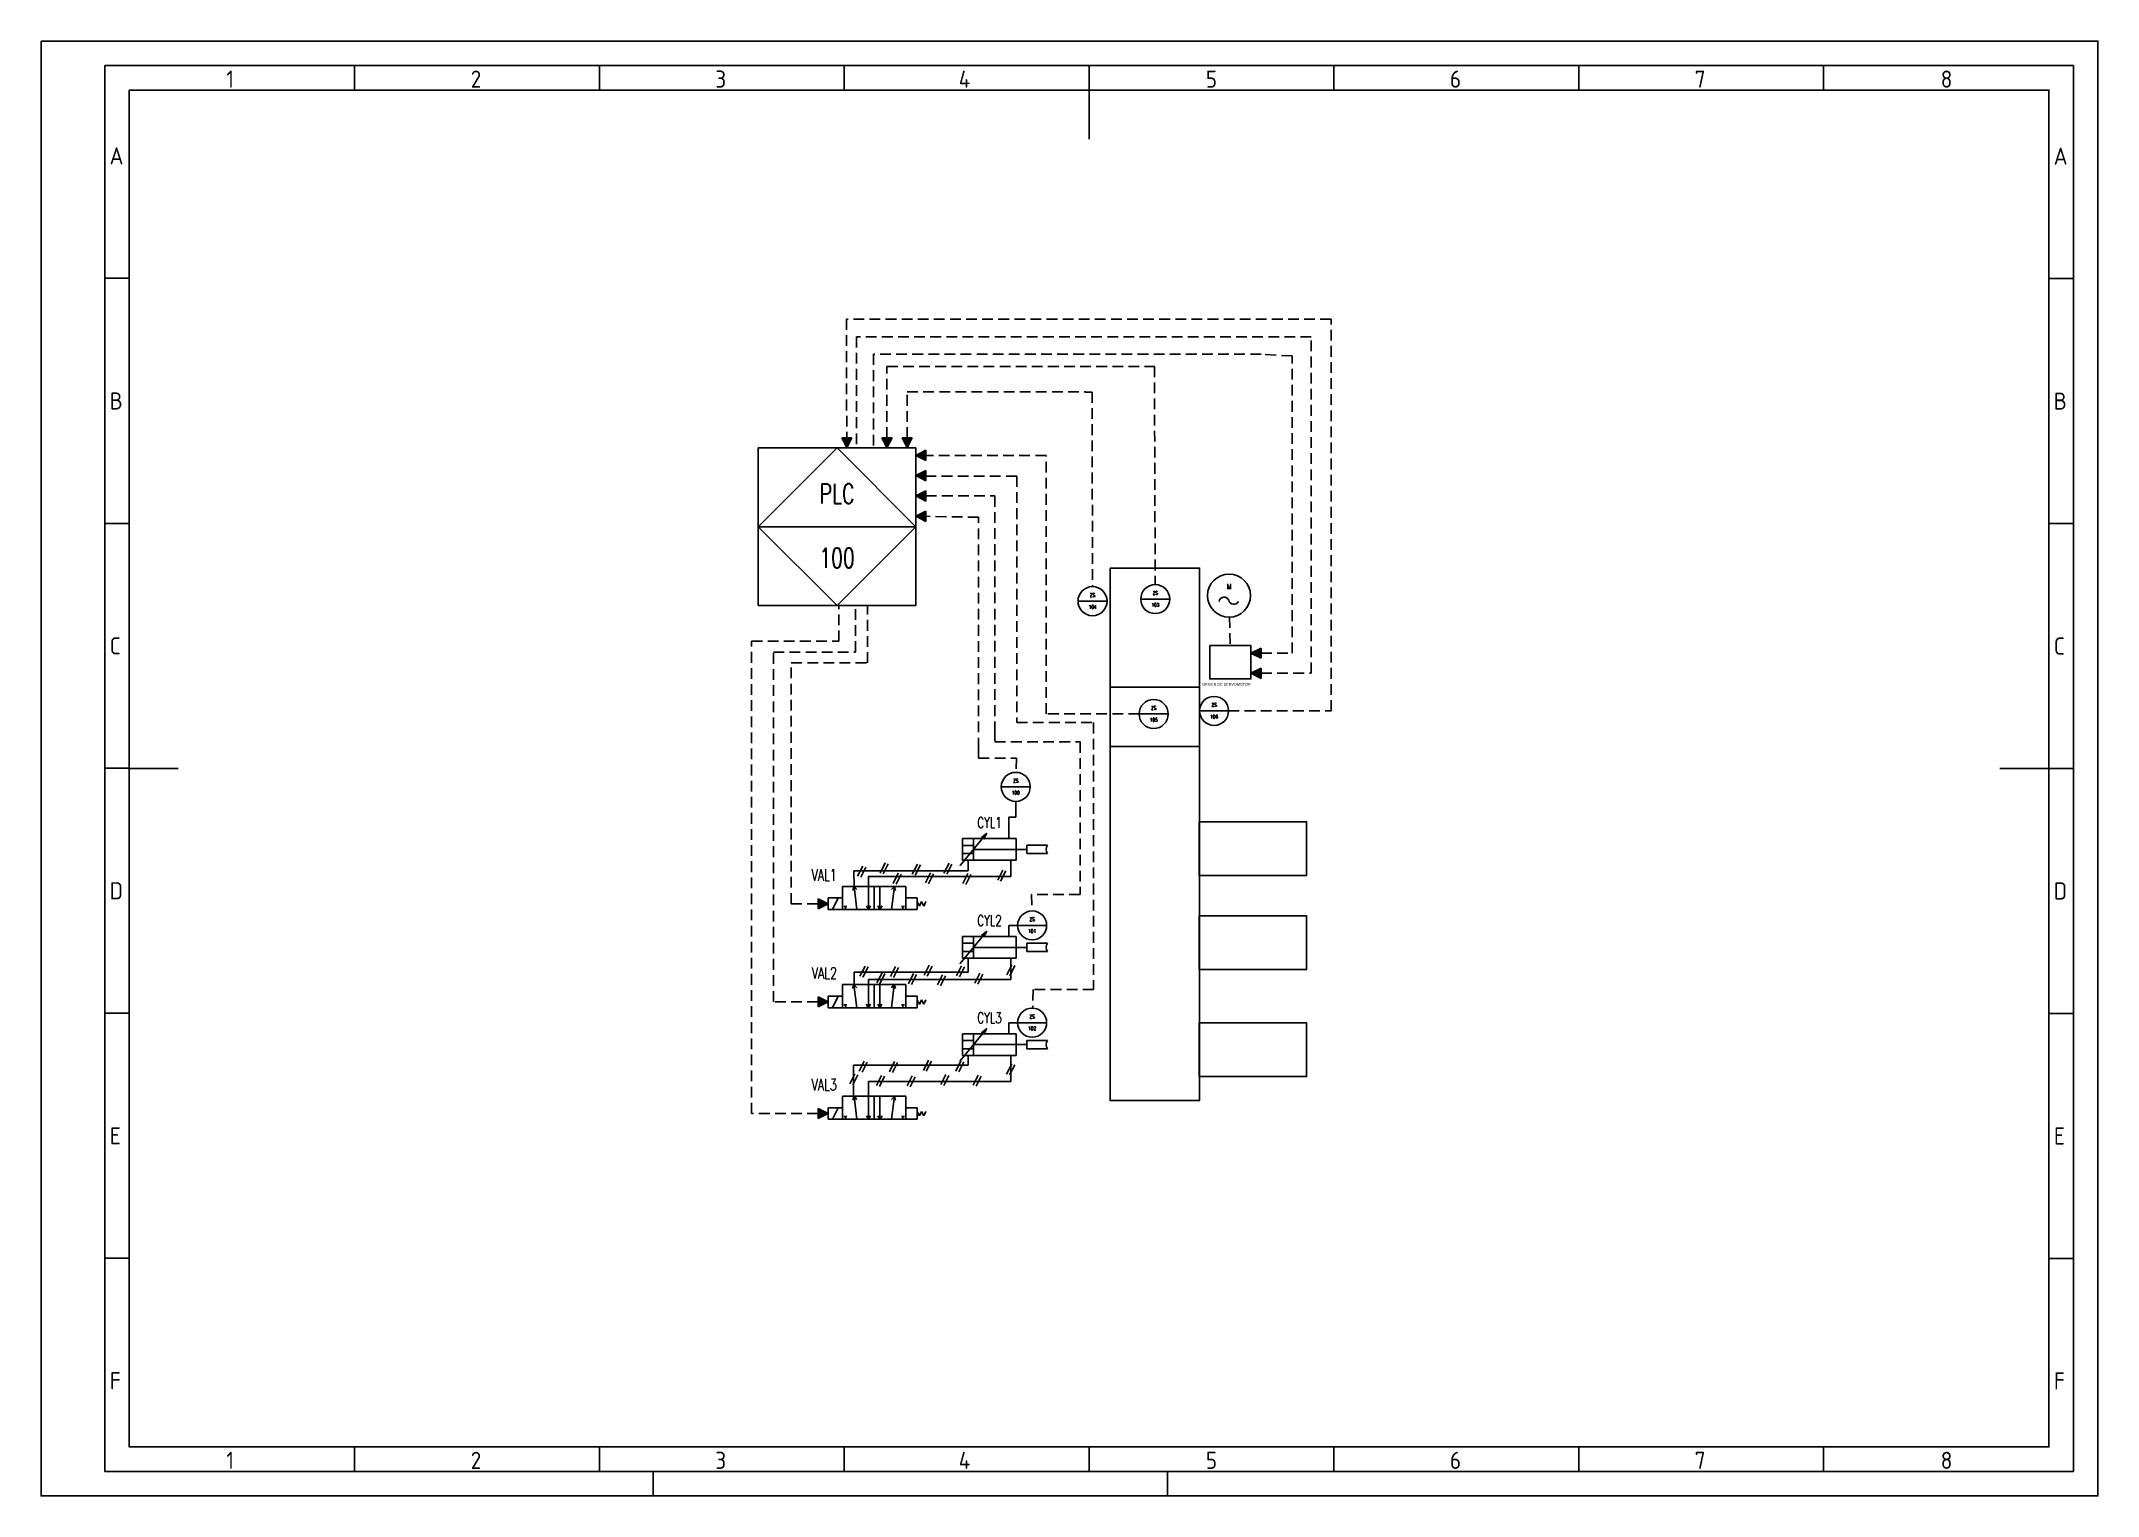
# Model space of a CAD drawing. Header units: millimetres. Extents: x -9 to 566, y -35 to 371.
import ezdxf
from ezdxf.enums import TextEntityAlignment as Align

# ---------------------------------------------------------------- set-up
doc = ezdxf.new("R2010")
doc.units = ezdxf.units.MM
doc.header["$LTSCALE"] = 6
doc.linetypes.add('DASHED', pattern=[0.75, 0.5, -0.25])
for name, color, linetype in [('035', 5, 'Continuous'), ('07', 7, 'Continuous'), ('_MULTI_WIRE', 9, 'Continuous'), ('GRN_0.5mm^2', 3, 'DASHED'), ('RED_0.5mm^2', 1, 'Continuous'), ('SYMS', 7, 'Continuous'), ('TAGS', 51, 'Continuous')]:
    doc.layers.add(name, color=color, linetype=linetype)
doc.styles.add('ISO Proportional', font='isocp.shx')
doc.styles.add('WD', font='romans.shx')

# ---------------------------------------------------------------- blocks, each defined once
blk = doc.blocks.new('IEC_border_a3')
at = {"layer": '035'}
for p, q in [((64, 292), (64, 287)), ((114, 292), (114, 287)), ((164, 292), (164, 287)), ((214, 292), (214, 287)), ((264, 292), (264, 287)), ((314, 292), (314, 287)), ((364, 292), (364, 287)), ((17.97, 248.58), (12.98, 248.58)), ((414.97, 248.54), (409.98, 248.54)), ((17.98, 198.54), (13, 198.54)), ((414.98, 198.5), (410, 198.5)), ((17.98, 148.54), (13, 148.54)), ((414.98, 148.5), (410, 148.5)), ((17.98, 98.54), (13, 98.54)), ((414.98, 98.5), (410, 98.5)), ((18, 48.5), (13.02, 48.5)), ((415, 48.46), (410.02, 48.46)), ((64, 10), (64, 5)), ((114, 10), (114, 5)), ((164, 10), (164, 5)), ((214, 10), (214, 5)), ((264, 10), (264, 5)), ((314, 10), (314, 5)), ((364, 10), (364, 5)), ((125, 0), (125, 5)), ((230, 5), (230, 0))]:
    blk.add_line(p, q, dxfattribs=at)
for points in [[(0, 297), (420, 297), (420, 0), (0, 0)], [(18, 287), (410, 287), (410, 10), (18, 10)]]:
    blk.add_lwpolyline(points, close=True, dxfattribs=at)
at = {"layer": '07'}
for p, q in [((214, 287), (214, 277)), ((18, 148.5), (28, 148.5)), ((400, 148.5), (410, 148.5))]:
    blk.add_line(p, q, dxfattribs=at)
blk.add_lwpolyline([(13, 292), (415, 292), (415, 5), (13, 5)], close=True, dxfattribs=at)
at = {"layer": '035', "style": 'ISO Proportional'}
for s, p in [('1', (37.81, 287.5)), ('2', (87.73, 287.5)), ('3', (137.68, 287.5)), ('4', (187.38, 287.5)), ('5', (237.84, 287.5)), ('6', (287.69, 287.5)), ('7', (337.67, 287.5)), ('8', (387.92, 287.5)), ('A', (13.98, 271.83)), ('A', (410.98, 271.79)), ('B', (14, 221.79)), ('B', (411, 221.75)), ('C', (14, 171.79)), ('C', (411, 171.75)), ('D', (14, 121.79)), ('D', (411, 121.75)), ('E', (14.02, 71.75)), ('E', (411.02, 71.72)), ('F', (14.02, 21.75)), ('F', (411.02, 21.72)), ('1', (37.81, 5.5)), ('2', (87.73, 5.5)), ('3', (137.68, 5.5)), ('4', (187.38, 5.5)), ('5', (237.84, 5.5)), ('6', (287.69, 5.5)), ('7', (337.67, 5.5)), ('8', (387.92, 5.5))]:
    blk.add_text(s, height=3.5, dxfattribs=at).set_placement(p)
blk = doc.blocks.new('HIN1_INFRONT_MAIN_PLC')
for p, q in [((-0.5, -0.5), (-0.5, 0.5)), ((-0.5, 0.5), (0.5, 0.5)), ((0.5, 0.5), (0.5, -0.5)), ((0.5, -0.5), (-0.5, -0.5))]:
    blk.add_line(p, q)
at = {"ltscale": 0.127}
blk.add_line((-0.5, 0), (0.5, 0), dxfattribs=at)
at = {"ltscale": 25.4, "flags": 128}
blk.add_lwpolyline([(0, 0.5), (-0.5, 0), (0, -0.5), (0.5, 0)], close=True, dxfattribs=at)
at = {"ltscale": 3.2258, "flags": 128}
blk.add_lwpolyline([(0, 0.5), (-0.5, 0), (0, -0.5), (0.5, 0)], close=True, dxfattribs=at)
blk.add_lwpolyline([(0, 0.5), (-0.5, 0), (0, -0.5), (0.5, 0)], close=True, dxfattribs=at)
at = {"style": 'WD', "width": 0.7}
for tag, height, p in [('INST', 0.125, (-0.582, 0.416)), ('LOC', 0.125, (-0.582, 0.254)), ('TERM01', 0.0625, (-0.524, 0.018))]:
    blk.add_attdef(tag, text='', height=height, dxfattribs=at).set_placement(p, align=Align.RIGHT)
for tag, p, height in [('TERM04', (0.021, 0.531), 0.0625), ('X2TERM04', (0, 0.5), 0.005), ('X4TERM01', (-0.5, 0), 0.005), ('X1TERM03', (0.5, 0), 0.005), ('TERM03', (0.522, 0.018), 0.0625), ('RATING1', (0.548, -0.168), 0.125), ('DESC1', (0.548, -0.327), 0.125), ('DESC2', (0.548, -0.517), 0.125), ('X8TERM02', (0, -0.5), 0.005), ('TERM02', (0.023, -0.581), 0.0625), ('DESC3', (0.548, -0.697), 0.125), ('WDTAGALT', (0.548, -0.872), 0.125)]:
    blk.add_attdef(tag, p, '', height=height, dxfattribs=at)
for tag, p in [('TAG1_PART1', (0, 0.147)), ('TAG1_PART2', (0, -0.26))]:
    blk.add_attdef(tag, text='', height=0.125, dxfattribs=at).set_placement(p, align=Align.CENTER)
blk.add_attdef('XREF', text='', height=0.0625, rotation=0.0625, dxfattribs=at).set_placement((0.63, 0.377), align=Align.TOP_CENTER)
at = {"style": 'WD', "width": 0.7, "flags": 1}
for tag, p in [('WDTYPE', (-0.577, -0.17)), ('CAT', (-0.587, -0.253)), ('FAMILY', (-0.579, -0.223)), ('MFG', (-0.586, -0.28)), ('ASSYCODE', (-0.566, -0.306))]:
    blk.add_attdef(tag, text='', height=0.01, dxfattribs=at).set_placement(p, align=Align.CENTER)
blk = doc.blocks.new('HFA1_FLOW_ARROW_DWN_P')
blk.add_hatch(color=256).paths.add_polyline_path([(0.0625, 0.125), (-0.0625, 0.125), (0, 0)])
blk.add_lwpolyline([(-0.0625, 0.125), (0, 0), (0.0625, 0.125)], close=True)
at = {"style": 'WD', "flags": 1}
for tag, p in [('X2TERM01', (0, 0.125)), ('X8TERM01', (0, 0))]:
    blk.add_attdef(tag, p, '', height=0.0075, dxfattribs=at)
blk = doc.blocks.new('VCY1_SGL_VAR_CUSH')
for p, q in [((0.562, 0.281), (-0.063, 0.281)), ((-0.063, 0.281), (-0.063, 0.031)), ((0.062, 0.281), (0.062, 0.031)), ((0.218, 0.344), (0.158, 0.295)), ((0.218, 0.344), (0.181, 0.275)), ((0.562, 0.031), (0.562, 0.281)), ((-0.063, 0.203), (0.062, 0.203)), ((0.062, 0.109), (-0.063, 0.109)), ((-0.063, 0.031), (0.562, 0.031)), ((0, 0.031), (0, 0)), ((0.062, 0.156), (0.688, 0.156)), ((0.5, 0.031), (0.5, 0))]:
    blk.add_line(p, q)
blk.add_lwpolyline([(0.218, 0.344), (-0.093, -0.031), (-0.093, -0.031)])
at = {"style": 'WD', "width": 0.7}
for tag, p in [('INST', (0.25, 0.719)), ('TAG1', (0.25, 0.406)), ('LOC', (0.25, 0.562))]:
    blk.add_attdef(tag, text='', height=0.125, dxfattribs=at).set_placement(p, align=Align.CENTER)
for tag, p in [('DESC1', (-0.156, 0.156)), ('DESC2', (-0.156, 0)), ('WDTAGALT', (-0.156, -0.312)), ('DESC3', (-0.156, -0.156))]:
    blk.add_attdef(tag, text='', height=0.125, dxfattribs=at).set_placement(p, align=Align.RIGHT)
at = {"style": 'WD'}
for tag, p, height, flags in [('WDBLKNAM', (0.374, 0.281), 0.01, 9), ('FAMILY', (0.383, 0.251), 0.01, 9), ('X8TERM01', (0, 0), 0.005, 1), ('WDTYPE', (0.062, 0.062), 0.01, 1), ('X8TERM02', (0.5, 0), 0.005, 1)]:
    blk.add_attdef(tag, p, '', height=height, dxfattribs=dict(at, flags=flags))
blk.add_attdef('XREF', (0.656, 0.219), '', height=0.0625, dxfattribs=at)
at = {"linetype": 'Continuous', "style": 'WD', "flags": 9}
for tag, p in [('ASSYCODE', (0.408, 0.17)), ('MFG', (0.406, 0.188)), ('CAT', (0.408, 0.207))]:
    blk.add_attdef(tag, text='', height=0.01, dxfattribs=at).set_placement(p, align=Align.CENTER)
at = {"style": 'WD', "width": 0.7}
for tag, p, height in [('RATING1', (0.688, 0), 0.125), ('TERM01', (0.031, -0.094), 0.0625), ('TERM02', (0.531, -0.094), 0.0625)]:
    blk.add_attdef(tag, p, '', height=height, dxfattribs=at)
blk = doc.blocks.new('HIN1_INFRONT_MAIN')
at = {"ltscale": 0.127}
blk.add_line((-0.5, 0), (0.5, 0), dxfattribs=at)
at = {"ltscale": 3.2258}
blk.add_circle((0, 0), 0.5, dxfattribs=at)
at = {"style": 'WD', "width": 0.7}
for tag, height, p in [('TERM01', 0.0625, (-0.524, 0.018)), ('INST', 0.125, (-0.481, 0.455)), ('LOC', 0.125, (-0.481, 0.293))]:
    blk.add_attdef(tag, text='', height=height, dxfattribs=at).set_placement(p, align=Align.RIGHT)
for tag, p, height in [('X4TERM01', (-0.5, 0), 0.005), ('X2TERM04', (0, 0.5), 0.005), ('TERM04', (0.021, 0.531), 0.0625), ('X1TERM03', (0.5, 0), 0.005), ('TERM03', (0.522, 0.018), 0.0625), ('X8TERM02', (0, -0.5), 0.005), ('TERM02', (0.023, -0.581), 0.0625), ('RATING1', (0.513, -0.162), 0.125), ('DESC1', (0.513, -0.321), 0.125), ('DESC2', (0.513, -0.51), 0.125), ('DESC3', (0.513, -0.691), 0.125), ('WDTAGALT', (0.513, -0.866), 0.125)]:
    blk.add_attdef(tag, p, '', height=height, dxfattribs=at)
for tag, p in [('TAG1_PART1', (0, 0.147)), ('TAG1_PART2', (0, -0.26))]:
    blk.add_attdef(tag, text='', height=0.125, dxfattribs=at).set_placement(p, align=Align.CENTER)
blk.add_attdef('XREF', text='', height=0.0625, rotation=0.0625, dxfattribs=at).set_placement((0.546, 0.412), align=Align.TOP_CENTER)
at = {"style": 'WD', "width": 0.7, "flags": 1}
for tag, p in [('WDTYPE', (-0.535, -0.17)), ('CAT', (-0.546, -0.253)), ('MFG', (-0.544, -0.28)), ('FAMILY', (-0.537, -0.223)), ('ASSYCODE', (-0.525, -0.306))]:
    blk.add_attdef(tag, text='', height=0.01, dxfattribs=at).set_placement(p, align=Align.CENTER)
blk = doc.blocks.new('VVL1_5WAY_2POS')
for p, q in [((0.219, 0), (-0.125, 0)), ((-0.125, 0), (-0.125, -0.25)), ((0, 0), (-0.014, -0.043)), ((0, 0), (0.031, -0.25)), ((0, 0), (0.03, -0.034)), ((0.219, 0), (0.562, 0)), ((-0.078, -0.219), (-0.109, -0.219)), ((-0.094, -0.25), (-0.094, -0.219)), ((0.156, -0.25), (0.134, -0.211)), ((0.156, -0.25), (0.156, 0)), ((0.156, -0.25), (0.179, -0.211)), ((0.219, 0), (0.219, -0.25)), ((0.281, -0.25), (0.259, -0.211)), ((0.281, 0), (0.281, -0.25)), ((0.281, -0.25), (0.304, -0.211)), ((0.438, 0), (0.406, -0.25)), ((0.438, 0), (0.408, -0.034)), ((0.438, 0), (0.452, -0.043)), ((0.516, -0.219), (0.547, -0.219)), ((0.531, -0.25), (0.531, -0.219)), ((0.562, 0), (0.562, -0.25)), ((0.219, -0.25), (-0.125, -0.25)), ((0.219, -0.25), (0.562, -0.25))]:
    blk.add_line(p, q)
at = {"style": 'WD', "width": 0.7}
for tag, p in [('INST', (-0.188, 0.375)), ('LOC', (-0.188, 0.219)), ('TAG1', (-0.188, 0.062)), ('RATING1', (-0.188, -0.438))]:
    blk.add_attdef(tag, text='', height=0.125, dxfattribs=at).set_placement(p, align=Align.RIGHT)
for tag, p, height in [('DESC1', (0.75, 0.5), 0.125), ('DESC2', (0.75, 0.344), 0.125), ('DESC3', (0.75, 0.188), 0.125), ('TERM01', (0.031, 0.031), 0.0625), ('TERM02', (0.188, 0.031), 0.0625), ('TERM03', (0.312, 0.031), 0.0625), ('TERM04', (0.469, 0.031), 0.0625), ('WDTAGALT', (0.75, 0.031), 0.125), ('TERM05', (-0.062, -0.344), 0.0625), ('TERM06', (0.062, -0.344), 0.0625), ('TERM07', (0.188, -0.344), 0.0625), ('TERM08', (0.312, -0.344), 0.0625), ('TERM09', (0.438, -0.344), 0.0625), ('TERM10', (0.562, -0.344), 0.0625)]:
    blk.add_attdef(tag, p, '', height=height, dxfattribs=at)
at = {"style": 'WD'}
for tag, p, height, flags in [('X2TERM01', (0, 0), 0.005, 1), ('WDTYPE', (0.062, 0.062), 0.01, 1), ('X2TERM02', (0.156, 0), 0.005, 1), ('X2TERM03', (0.281, 0), 0.005, 1), ('X2TERM04', (0.438, 0), 0.005, 1), ('WDBLKNAM', (0.499, -0.062), 0.01, 9), ('FAMILY', (0.5, -0.094), 0.005, 9), ('X8TERM05', (-0.094, -0.25), 0.005, 1), ('X8TERM06', (0.031, -0.25), 0.005, 1), ('X8TERM07', (0.156, -0.25), 0.005, 1), ('X8TERM08', (0.281, -0.25), 0.005, 1), ('X8TERM09', (0.406, -0.25), 0.005, 1), ('X8TERM10', (0.531, -0.25), 0.005, 1)]:
    blk.add_attdef(tag, p, '', height=height, dxfattribs=dict(at, flags=flags))
at = {"linetype": 'Continuous', "style": 'WD', "flags": 9}
for tag, p in [('ASSYCODE', (0.5, -0.188)), ('CAT', (0.5, -0.125)), ('MFG', (0.5, -0.156))]:
    blk.add_attdef(tag, p, '', height=0.005, dxfattribs=at)
at = {"style": 'WD'}
blk.add_attdef('XREF', (0.562, -0.438), '', height=0.0625, dxfattribs=at)
blk = doc.blocks.new('VOP1_SOL')
for p, q in [((-0.156, 0), (-0.156, -0.125)), ((-0.156, 0), (0, 0)), ((0, -0.125), (-0.156, -0.125)), ((-0.109, -0.125), (-0.046, 0))]:
    blk.add_line(p, q)
at = {"style": 'WD', "width": 0.7}
for tag, height, p in [('WDTAGALT', 0.125, (-0.188, 0.156)), ('TAG1', 0.125, (-0.188, 0.312)), ('DESC1', 0.125, (-0.188, 0)), ('TERM20', 0.0625, (-0.188, -0.094)), ('XREF', 0.0625, (-0.183, -0.188))]:
    blk.add_attdef(tag, text='', height=height, dxfattribs=at).set_placement(p, align=Align.RIGHT)
at = {"style": 'WD'}
for tag, p, height, flags in [('WDBLKNAM', (0.062, 0.031), 0.01, 9), ('WDTYPE', (0.062, 0.062), 0.01, 1), ('FAMILY', (-0.125, -0.156), 0.005, 9)]:
    blk.add_attdef(tag, p, '', height=height, dxfattribs=dict(at, flags=flags))
at = {"linetype": 'Continuous', "style": 'WD', "flags": 9}
for tag, p in [('MFG', (-0.125, -0.188)), ('ASSYCODE', (-0.094, -0.188)), ('CAT', (-0.094, -0.156))]:
    blk.add_attdef(tag, p, '', height=0.005, dxfattribs=at)
blk = doc.blocks.new('VOP1_SPG_R')
for p, q in [((0, 0), (0.125, 0)), ((0.125, 0), (0.125, -0.125)), ((0.125, -0.125), (0, -0.125)), ((0.147, -0.089), (0.125, -0.039)), ((0.171, -0.039), (0.147, -0.089)), ((0.194, -0.088), (0.171, -0.039)), ((0.218, -0.039), (0.194, -0.088))]:
    blk.add_line(p, q)
at = {"style": 'WD'}
for tag, p, height in [('TAG1', (0.25, 0.312), 0.125), ('XREF', (0.25, -0.188), 0.0625)]:
    blk.add_attdef(tag, p, '', height=height, dxfattribs=at)
at = {"style": 'WD', "width": 0.7}
for tag, p, height in [('WDTAGALT', (0.25, 0.156), 0.125), ('DESC1', (0.25, 0), 0.125), ('TERM20', (0.25, -0.094), 0.0625)]:
    blk.add_attdef(tag, p, '', height=height, dxfattribs=at)
at = {"style": 'WD'}
for tag, p, height, flags in [('WDBLKNAM', (0.062, 0.031), 0.01, 9), ('WDTYPE', (0.062, 0.062), 0.01, 1), ('FAMILY', (0.031, -0.156), 0.005, 9)]:
    blk.add_attdef(tag, p, '', height=height, dxfattribs=dict(at, flags=flags))
at = {"linetype": 'Continuous', "style": 'WD', "flags": 9}
for tag, p in [('MFG', (0.031, -0.188)), ('CAT', (0.062, -0.156)), ('ASSYCODE', (0.062, -0.188))]:
    blk.add_attdef(tag, p, '', height=0.005, dxfattribs=at)
blk = doc.blocks.new('HIN1_FIELD_MOUNT')
at = {"ltscale": 3.2258}
blk.add_circle((0, 0), 0.5, dxfattribs=at)
at = {"style": 'WD', "width": 0.7}
for tag, height, p in [('INST', 0.125, (-0.454, 0.471)), ('TERM01', 0.0625, (-0.524, 0.018)), ('LOC', 0.125, (-0.454, 0.309))]:
    blk.add_attdef(tag, text='', height=height, dxfattribs=at).set_placement(p, align=Align.RIGHT)
for tag, p, height in [('X2TERM04', (0, 0.5), 0.005), ('TERM04', (0.021, 0.531), 0.0625), ('X4TERM01', (-0.5, 0), 0.005), ('X1TERM03', (0.5, 0), 0.005), ('TERM03', (0.522, 0.018), 0.0625), ('RATING1', (0.513, -0.159), 0.125), ('DESC1', (0.513, -0.318), 0.125), ('DESC2', (0.513, -0.508), 0.125), ('X8TERM02', (0, -0.5), 0.005), ('TERM02', (0.023, -0.581), 0.0625), ('WDTAGALT', (0.513, -0.863), 0.125), ('DESC3', (0.513, -0.688), 0.125)]:
    blk.add_attdef(tag, p, '', height=height, dxfattribs=at)
for tag, p in [('TAG1_PART1', (0, 0.147)), ('TAG1_PART2', (0, -0.26))]:
    blk.add_attdef(tag, text='', height=0.125, dxfattribs=at).set_placement(p, align=Align.CENTER)
blk.add_attdef('XREF', text='', height=0.0625, rotation=0.0625, dxfattribs=at).set_placement((0.546, 0.412), align=Align.TOP_CENTER)
at = {"style": 'WD', "width": 0.7, "flags": 1}
for tag, p in [('WDTYPE', (-0.535, -0.17)), ('CAT', (-0.546, -0.253)), ('MFG', (-0.544, -0.28)), ('FAMILY', (-0.537, -0.223)), ('ASSYCODE', (-0.525, -0.306))]:
    blk.add_attdef(tag, text='', height=0.01, dxfattribs=at).set_placement(p, align=Align.CENTER)

msp = doc.modelspace()

# ---------------------------------------------------------------- linework, layer by layer
for p, q in [((263.82, 158.84), (263.82, 154.4)), ((263.82, 154.4), (261.85, 154.4)), ((261.85, 154.4), (261.85, 148.44)), ((266.96, 145.44), (266.96, 146.59)), ((266.96, 146.59), (272.69, 146.59)), ((266.96, 145.44), (266.96, 144.3)), ((266.96, 144.3), (272.69, 144.3)), ((264.34, 124.19), (261.92, 124.19)), ((261.92, 124.19), (261.92, 121.05)), ((266.96, 118.06), (266.96, 119.2)), ((266.96, 119.2), (272.69, 119.2)), ((266.96, 118.06), (266.96, 116.91)), ((266.96, 116.91), (272.69, 116.91)), ((264.34, 97), (261.92, 97)), ((261.92, 97), (261.92, 93.86)), ((266.96, 90.87), (266.96, 92.01)), ((266.96, 92.01), (272.69, 92.01)), ((266.96, 90.87), (266.96, 89.72)), ((266.96, 89.72), (272.69, 89.72))]:
    msp.add_line(p, q)
for points in [[(290.2, 224.03), (315.2, 224.03), (315.2, 75.21), (290.2, 75.21)], [(318.03, 202.39), (329.55, 202.39), (329.55, 193.07), (318.03, 193.07)], [(290.2, 190.74), (315.2, 190.74), (315.2, 174.15), (290.2, 174.15)]]:
    msp.add_lwpolyline(points, close=True)
for points in [[(272.69, 146.59, 0.330259), (272.69, 144.3)], [(272.69, 119.2, 0.330259), (272.69, 116.91)], [(272.69, 92.01, 0.330259), (272.69, 89.72)]]:
    msp.add_lwpolyline(points, format="xyb")
for centre, start, end in [((322.08, 214.47), 26.7606, 169.8907), ((324.8, 215.38), 190.1093, 333.2394)]:
    msp.add_arc(centre, 1.45, start, end)
at = {"layer": '_MULTI_WIRE'}
for points in [[(315.13, 153.14), (345.13, 153.14), (345.13, 138.14), (315.13, 138.14)], [(315.13, 126.84), (345.13, 126.84), (345.13, 111.84), (315.13, 111.84)], [(315.13, 96.93), (345.13, 96.93), (345.13, 81.93), (315.13, 81.93)]]:
    msp.add_lwpolyline(points, close=True, dxfattribs=at)
at = {"layer": 'GRN_0.5mm^2'}
for p, q in [((351.95, 293.63), (216.47, 293.63)), ((216.47, 293.63), (216.58, 260.43)), ((351.95, 184.13), (351.95, 293.63)), ((346.43, 288.69), (219.35, 288.69)), ((219.35, 288.69), (219.35, 257.61)), ((346.43, 194.64), (346.43, 288.69)), ((332.4, 283.82), (224.07, 283.82)), ((224.07, 283.82), (224.07, 257.61)), ((341.07, 283.33), (332.4, 283.82)), ((341.07, 200.26), (341.07, 283.33)), ((227.83, 260.43), (227.83, 280.42)), ((227.83, 280.42), (302.58, 280.42)), ((302.58, 280.42), (302.81, 219.44)), ((233.46, 260.43), (233.46, 273.28)), ((233.46, 273.28), (283.31, 273.28)), ((283.31, 273.23), (285.16, 273.23)), ((285.16, 273.23), (285.28, 218.86)), ((272.3, 255.48), (238.69, 255.48)), ((272.3, 183.27), (272.3, 255.48)), ((264.1, 249.75), (238.69, 249.75)), ((264.1, 249.75), (264.1, 180.86)), ((238.69, 244.2), (257.99, 244.2)), ((257.99, 244.2), (257.99, 178.72)), ((253.43, 238.25), (238.69, 238.52)), ((253.43, 173.65), (253.43, 238.25)), ((214.39, 203.59), (214.39, 213.6)), ((219.04, 200.58), (219.04, 213.6)), ((222.41, 197.54), (222.41, 213.6)), ((323.59, 210.35), (323.79, 202.39)), ((190, 71.61), (190, 203.59)), ((190, 203.59), (214.39, 203.59)), ((196.1, 102.8), (196.1, 200.58)), ((196.1, 200.58), (219.04, 200.58)), ((201.07, 130.24), (201.07, 197.54)), ((201.07, 197.54), (222.41, 197.54)), ((332.4, 200.26), (341.07, 200.26)), ((332.4, 194.64), (346.43, 194.64)), ((323.31, 184.13), (351.95, 184.13)), ((257.99, 178.72), (257.99, 175.45)), ((264.1, 180.86), (285.58, 180.86)), ((298.32, 183.27), (272.3, 183.27)), ((285.58, 180.86), (285.58, 106.24)), ((253.43, 173.65), (253.43, 170.94)), ((257.99, 175.45), (281.79, 175.45)), ((281.79, 175.45), (281.79, 132.86)), ((253.43, 170.94), (264.04, 170.94)), ((264.04, 170.94), (263.93, 166.95)), ((281.79, 132.86), (268.25, 132.86)), ((268.25, 132.86), (268.33, 128.25)), ((208.55, 130.24), (201.07, 130.24)), ((268.71, 106.24), (268.53, 101.06)), ((285.58, 106.24), (268.71, 106.24)), ((208.55, 102.8), (196.1, 102.8)), ((208.55, 71.61), (190, 71.61))]:
    msp.add_line(p, q, dxfattribs=at)
at = {"layer": 'RED_0.5mm^2'}
for p, q in [((250.49, 139.45), (218.55, 139.45)), ((218.55, 139.45), (218.61, 135.07)), ((219.63, 137.93), (221.04, 140.75)), ((220.47, 137.67), (221.88, 140.49)), ((225.92, 138.82), (227.33, 141.64)), ((226.75, 138.57), (228.17, 141.39)), ((229.58, 135.94), (230.99, 138.76)), ((230.41, 135.68), (231.82, 138.5)), ((234.9, 138.5), (236.31, 141.32)), ((235.74, 138.25), (237.15, 141.07)), ((238.56, 136.07), (239.97, 138.89)), ((239.39, 135.81), (240.8, 138.63)), ((243.76, 138.76), (245.17, 141.58)), ((244.59, 138.5), (246, 141.32)), ((249.02, 135.87), (250.43, 138.69)), ((249.85, 135.62), (251.26, 138.44)), ((250.49, 141.7), (250.49, 139.45)), ((258.77, 136.83), (260.18, 139.66)), ((259.6, 136.58), (261.01, 139.4)), ((218.61, 107.63), (218.61, 111.14)), ((218.61, 111.14), (250.49, 111.14)), ((220.28, 110), (221.69, 112.83)), ((221.11, 109.75), (222.52, 112.57)), ((225.02, 108.14), (226.44, 110.97)), ((225.86, 107.89), (227.27, 110.71)), ((228.81, 109.88), (230.22, 112.7)), ((229.64, 109.62), (231.06, 112.44)), ((233.81, 107.89), (235.23, 110.71)), ((234.65, 107.63), (236.06, 110.45)), ((238.24, 110.26), (239.65, 113.08)), ((239.08, 110), (240.49, 112.83)), ((241.96, 107.57), (243.37, 110.39)), ((242.8, 107.31), (244.21, 110.13)), ((247.29, 110.07), (248.7, 112.89)), ((248.12, 109.81), (249.53, 112.63)), ((250.49, 114.32), (250.49, 111.14)), ((252.36, 108.02), (253.77, 110.84)), ((253.19, 107.76), (254.6, 110.58)), ((261.34, 110.39), (262.75, 113.21)), ((262.17, 110.13), (263.58, 112.95)), ((262.46, 109.03), (262.47, 114.32)), ((222.63, 107.63), (222.63, 109.03)), ((222.63, 109.03), (262.46, 109.03)), ((220.02, 83.42), (221.43, 86.24)), ((237.99, 83.68), (239.4, 86.5)), ((238.82, 83.42), (240.23, 86.24)), ((247.03, 83.49), (248.44, 86.31)), ((250.49, 87.12), (250.49, 85.17)), ((262.47, 87.12), (262.47, 80.53)), ((217.46, 79.9), (218.87, 82.72)), ((218.29, 79.64), (219.7, 82.46)), ((250.49, 85.17), (218.5, 85.17)), ((218.5, 85.17), (218.5, 76.44)), ((220.86, 83.17), (222.27, 85.99)), ((262.47, 80.53), (222.69, 80.53)), ((222.69, 80.53), (222.69, 76.44)), ((224.9, 79.45), (226.31, 82.27)), ((225.73, 79.19), (227.14, 82.01)), ((228.55, 83.29), (229.97, 86.12)), ((229.39, 83.04), (230.8, 85.86)), ((233.43, 79.32), (234.84, 82.14)), ((234.26, 79.06), (235.68, 81.88)), ((242.86, 79.7), (244.27, 82.52)), ((243.7, 79.45), (245.11, 82.27)), ((247.87, 83.23), (249.28, 86.05)), ((251.91, 79.51), (253.32, 82.33)), ((252.74, 79.25), (254.15, 82.08)), ((261.27, 82.65), (262.69, 85.47)), ((262.11, 82.4), (263.52, 85.22))]:
    msp.add_line(p, q, dxfattribs=at)
msp.add_lwpolyline([(222.63, 135.07), (222.63, 137.84), (262.44, 137.84), (262.47, 141.7)], dxfattribs=at)

# ---------------------------------------------------------------- block references
at = {"xscale": 1.368873978961277, "yscale": 1.368873978961277, "zscale": 1.368873978961277}
msp.add_blockref('IEC_border_a3', (-8.62, -35.24), dxfattribs=at)
at = {"layer": 'GRN_0.5mm^2', "xscale": 22.55071336120091, "yscale": 22.55071336120091, "zscale": 22.55071336120091}
for p in [(216.58, 257.61), (227.83, 257.61), (233.46, 257.61)]:
    msp.add_blockref('HFA1_FLOW_ARROW_DWN_P', p, dxfattribs=at)
for p, rotation in [((235.87, 255.56), 270), ((235.87, 249.88), 270), ((235.87, 244.2), 270), ((235.87, 238.52), 270), ((329.58, 200.26), 270), ((329.58, 194.64), 270), ((211.37, 130.24), 90), ((211.37, 102.8), 90), ((211.37, 71.61), 90)]:
    msp.add_blockref('HFA1_FLOW_ARROW_DWN_P', p, dxfattribs=dict(at, rotation=rotation))
at = {"layer": 'SYMS'}
ref = msp.add_blockref('HIN1_INFRONT_MAIN_PLC', (213.86, 235.61), dxfattribs=dict(at, xscale=44.01572724226612, yscale=44.01572724226612, zscale=44.01572724226612))
ref.add_attrib('TAG1_PART1', 'PLC', dxfattribs={"layer": 'TAGS', "color": 6, "height": 5.502, "style": 'WD', "width": 0.7}).set_placement((213.86, 242.08), align=Align.CENTER)
ref.add_attrib('TAG1_PART2', '100', dxfattribs={"layer": 'TAGS', "color": 6, "height": 5.502, "style": 'WD', "width": 0.7}).set_placement((213.86, 224.15), align=Align.CENTER)
ref = msp.add_blockref('HIN1_INFRONT_MAIN', (285.29, 214.8), dxfattribs=dict(at, xscale=8.116269090115566, yscale=8.116269090115566, zscale=8.116269090115566))
ref.add_attrib('TAG1_PART1', 'ZS', dxfattribs={"layer": 'TAGS', "color": 6, "height": 1.015, "style": 'WD', "width": 0.7}).set_placement((285.29, 215.99), align=Align.CENTER)
ref.add_attrib('TAG1_PART2', '104', dxfattribs={"layer": 'TAGS', "color": 6, "height": 1.015, "style": 'WD', "width": 0.7}).set_placement((285.29, 212.69), align=Align.CENTER)
ref = msp.add_blockref('HIN1_INFRONT_MAIN', (302.82, 215.39), dxfattribs=dict(at, xscale=8.116269090115566, yscale=8.116269090115566, zscale=8.116269090115566))
ref.add_attrib('TAG1_PART1', 'ZS', dxfattribs={"layer": 'TAGS', "color": 6, "height": 1.015, "style": 'WD', "width": 0.7}).set_placement((302.82, 216.58), align=Align.CENTER)
ref.add_attrib('TAG1_PART2', '103', dxfattribs={"layer": 'TAGS', "color": 6, "height": 1.015, "style": 'WD', "width": 0.7}).set_placement((302.82, 213.27), align=Align.CENTER)
ref = msp.add_blockref('HIN1_FIELD_MOUNT', (323.44, 216.35), dxfattribs=dict(at, xscale=12.0042740587723, yscale=12.0042740587723, zscale=12.0042740587723))
ref.add_attrib('TAG1_PART1', 'M', dxfattribs={"layer": 'TAGS', "height": 1.5, "style": 'WD', "width": 0.7}).set_placement((323.44, 218.12), align=Align.CENTER)
ref = msp.add_blockref('HIN1_INFRONT_MAIN', (302.38, 183.27), dxfattribs=dict(at, xscale=8.116269090115566, yscale=8.116269090115566, zscale=8.116269090115566))
ref.add_attrib('TAG1_PART1', 'ZS', dxfattribs={"layer": 'TAGS', "color": 6, "height": 1.015, "style": 'WD', "width": 0.7}).set_placement((302.38, 184.46), align=Align.CENTER)
ref.add_attrib('TAG1_PART2', '105', dxfattribs={"layer": 'TAGS', "color": 6, "height": 1.015, "style": 'WD', "width": 0.7}).set_placement((302.38, 181.15), align=Align.CENTER)
ref = msp.add_blockref('HIN1_INFRONT_MAIN', (319.26, 184.13), dxfattribs=dict(at, xscale=8.116269090115566, yscale=8.116269090115566, zscale=8.116269090115566))
ref.add_attrib('TAG1_PART1', 'ZS', dxfattribs={"layer": 'TAGS', "color": 6, "height": 1.015, "style": 'WD', "width": 0.7}).set_placement((319.26, 185.32), align=Align.CENTER)
ref.add_attrib('TAG1_PART2', '106', dxfattribs={"layer": 'TAGS', "color": 6, "height": 1.015, "style": 'WD', "width": 0.7}).set_placement((319.26, 182.02), align=Align.CENTER)
ref = msp.add_blockref('HIN1_INFRONT_MAIN', (263.82, 162.9), dxfattribs=dict(at, xscale=8.116269090115566, yscale=8.116269090115566, zscale=8.116269090115566))
ref.add_attrib('TAG1_PART1', 'ZS', dxfattribs={"layer": 'TAGS', "color": 6, "height": 1.015, "style": 'WD', "width": 0.7}).set_placement((263.82, 164.09), align=Align.CENTER)
ref.add_attrib('TAG1_PART2', '100', dxfattribs={"layer": 'TAGS', "color": 6, "height": 1.015, "style": 'WD', "width": 0.7}).set_placement((263.82, 160.78), align=Align.CENTER)
ref = msp.add_blockref('VCY1_SGL_VAR_CUSH', (250.49, 141.7), dxfattribs=dict(at, xscale=23.96096126502142, yscale=23.96096126502142, zscale=23.96096126502142))
ref.add_attrib('TAG1', 'CYL1', dxfattribs={"layer": 'TAGS', "color": 6, "height": 2.995, "style": 'WD', "width": 0.7}).set_placement((256.48, 151.43), align=Align.CENTER)
ref = msp.add_blockref('VVL1_5WAY_2POS', (218.61, 135.07), dxfattribs=dict(at, xscale=25.75004245348794, yscale=25.75004245348794, zscale=25.75004245348794))
ref.add_attrib('TAG1', 'VAL1', dxfattribs={"layer": 'TAGS', "color": 6, "height": 3.219, "style": 'WD', "width": 0.7}).set_placement((213.78, 136.67), align=Align.RIGHT)
at = {"layer": 'SYMS', "xscale": 25.75004245348794, "yscale": 25.75004245348794, "zscale": 25.75004245348794}
for name, p in [('VOP1_SOL', (215.39, 131.85)), ('VOP1_SPG_R', (233.09, 131.85)), ('VOP1_SOL', (215.39, 104.41)), ('VOP1_SPG_R', (233.09, 104.41)), ('VOP1_SOL', (215.39, 73.22)), ('VOP1_SPG_R', (233.09, 73.22))]:
    msp.add_blockref(name, p, dxfattribs=at)
at = {"layer": 'SYMS'}
ref = msp.add_blockref('VCY1_SGL_VAR_CUSH', (250.49, 114.32), dxfattribs=dict(at, xscale=23.96096126502142, yscale=23.96096126502142, zscale=23.96096126502142))
ref.add_attrib('TAG1', 'CYL2', dxfattribs={"layer": 'TAGS', "color": 6, "height": 2.995, "style": 'WD', "width": 0.7}).set_placement((256.48, 124.05), align=Align.CENTER)
ref = msp.add_blockref('HIN1_INFRONT_MAIN', (268.4, 124.19), dxfattribs=dict(at, xscale=8.116269090115566, yscale=8.116269090115566, zscale=8.116269090115566))
ref.add_attrib('TAG1_PART1', 'ZS', dxfattribs={"layer": 'TAGS', "color": 6, "height": 1.015, "style": 'WD', "width": 0.7}).set_placement((268.4, 125.39), align=Align.CENTER)
ref.add_attrib('TAG1_PART2', '101', dxfattribs={"layer": 'TAGS', "color": 6, "height": 1.015, "style": 'WD', "width": 0.7}).set_placement((268.4, 122.08), align=Align.CENTER)
ref = msp.add_blockref('VVL1_5WAY_2POS', (229.87, 107.63), dxfattribs=dict(at, xscale=-25.75004245348794, yscale=25.75004245348794, zscale=25.75004245348794))
ref.add_attrib('TAG1', 'VAL2', dxfattribs={"layer": 'TAGS', "color": 6, "height": 3.219, "style": 'WD', "width": 0.7}).set_placement((213.84, 109.24), align=Align.RIGHT)
ref = msp.add_blockref('VCY1_SGL_VAR_CUSH', (250.49, 87.12), dxfattribs=dict(at, xscale=23.96096126502142, yscale=23.96096126502142, zscale=23.96096126502142))
ref.add_attrib('TAG1', 'CYL3', dxfattribs={"layer": 'TAGS', "color": 6, "height": 2.995, "style": 'WD', "width": 0.7}).set_placement((256.48, 96.86), align=Align.CENTER)
ref = msp.add_blockref('HIN1_INFRONT_MAIN', (268.4, 97), dxfattribs=dict(at, xscale=8.116269090115566, yscale=8.116269090115566, zscale=8.116269090115566))
ref.add_attrib('TAG1_PART1', 'ZS', dxfattribs={"layer": 'TAGS', "color": 6, "height": 1.015, "style": 'WD', "width": 0.7}).set_placement((268.4, 98.19), align=Align.CENTER)
ref.add_attrib('TAG1_PART2', '102', dxfattribs={"layer": 'TAGS', "color": 6, "height": 1.015, "style": 'WD', "width": 0.7}).set_placement((268.4, 94.89), align=Align.CENTER)
ref = msp.add_blockref('VVL1_5WAY_2POS', (218.61, 76.44), dxfattribs=dict(at, xscale=25.75004245348794, yscale=25.75004245348794, zscale=25.75004245348794))
ref.add_attrib('TAG1', 'VAL3', dxfattribs={"layer": 'TAGS', "color": 6, "height": 3.219, "style": 'WD', "width": 0.7}).set_placement((213.78, 78.05), align=Align.RIGHT)

# ---------------------------------------------------------------- texts
at = {"insert": (315.96, 191.93), "char_height": 0.7569, "attachment_point": 1}
msp.add_mtext_dynamic_manual_height_columns('DRIVER DE SERVOMOTOR', width=21.7612, gutter_width=3.78, heights=[0], dxfattribs=at)

doc.saveas('drawing.dxf')
